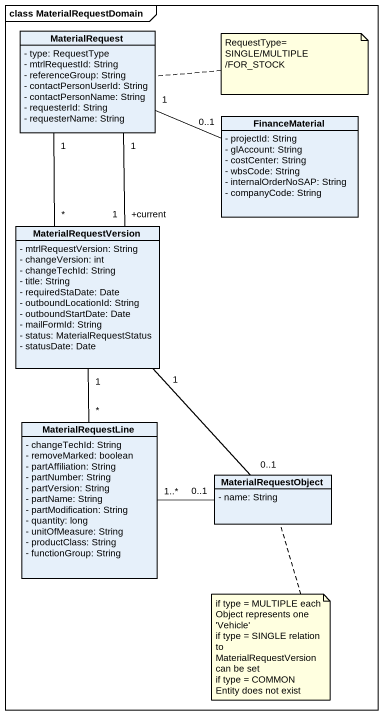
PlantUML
@startuml
mainframe class MaterialRequestDomain
hide circle
hide empty members
skinparam classAttributeIconSize 0
class MaterialRequest {
  - type: RequestType
  - mtrlRequestId: String
  - referenceGroup: String
  - contactPersonUserId: String
  - contactPersonName: String
  - requesterId: String
  - requesterName: String
}
class FinanceMaterial {
  - projectId: String
  - glAccount: String
  - costCenter: String
  - wbsCode: String
  - internalOrderNoSAP: String
  - companyCode: String
}
class MaterialRequestVersion {
  - mtrlRequestVersion: String
  - changeVersion: int
  - changeTechId: String
  - title: String
  - requiredStaDate: Date
  - outboundLocationId: String
  - outboundStartDate: Date
  - mailFormId: String
  - status: MaterialRequestStatus
  - statusDate: Date
}
class MaterialRequestLine {
  - changeTechId: String
  - removeMarked: boolean
  - partAffiliation: String
  - partNumber: String
  - partVersion: String
  - partName: String
  - partModification: String
  - quantity: long
  - unitOfMeasure: String
  - productClass: String
  - functionGroup: String
}
class MaterialRequestObject {
  - name: String
}
MaterialRequest "1" -right- "0..1" FinanceMaterial
MaterialRequest "1" -- "*" MaterialRequestVersion
MaterialRequest "1" -- "+current\n1" MaterialRequestVersion
MaterialRequestVersion "1" -- "*" MaterialRequestLine
MaterialRequestVersion "1" -- "0..1" MaterialRequestObject
MaterialRequestLine "1..*" -right- "0..1" MaterialRequestObject
note right of MaterialRequest
  RequestType=
  SINGLE/MULTIPLE
  /FOR_STOCK
end note
note bottom of MaterialRequestObject
  if type = MULTIPLE each Object represents one 'Vehicle'
  if type = SINGLE relation to MaterialRequestVersion can be set
  if type = COMMON Entity does not exist
end note
@enduml
